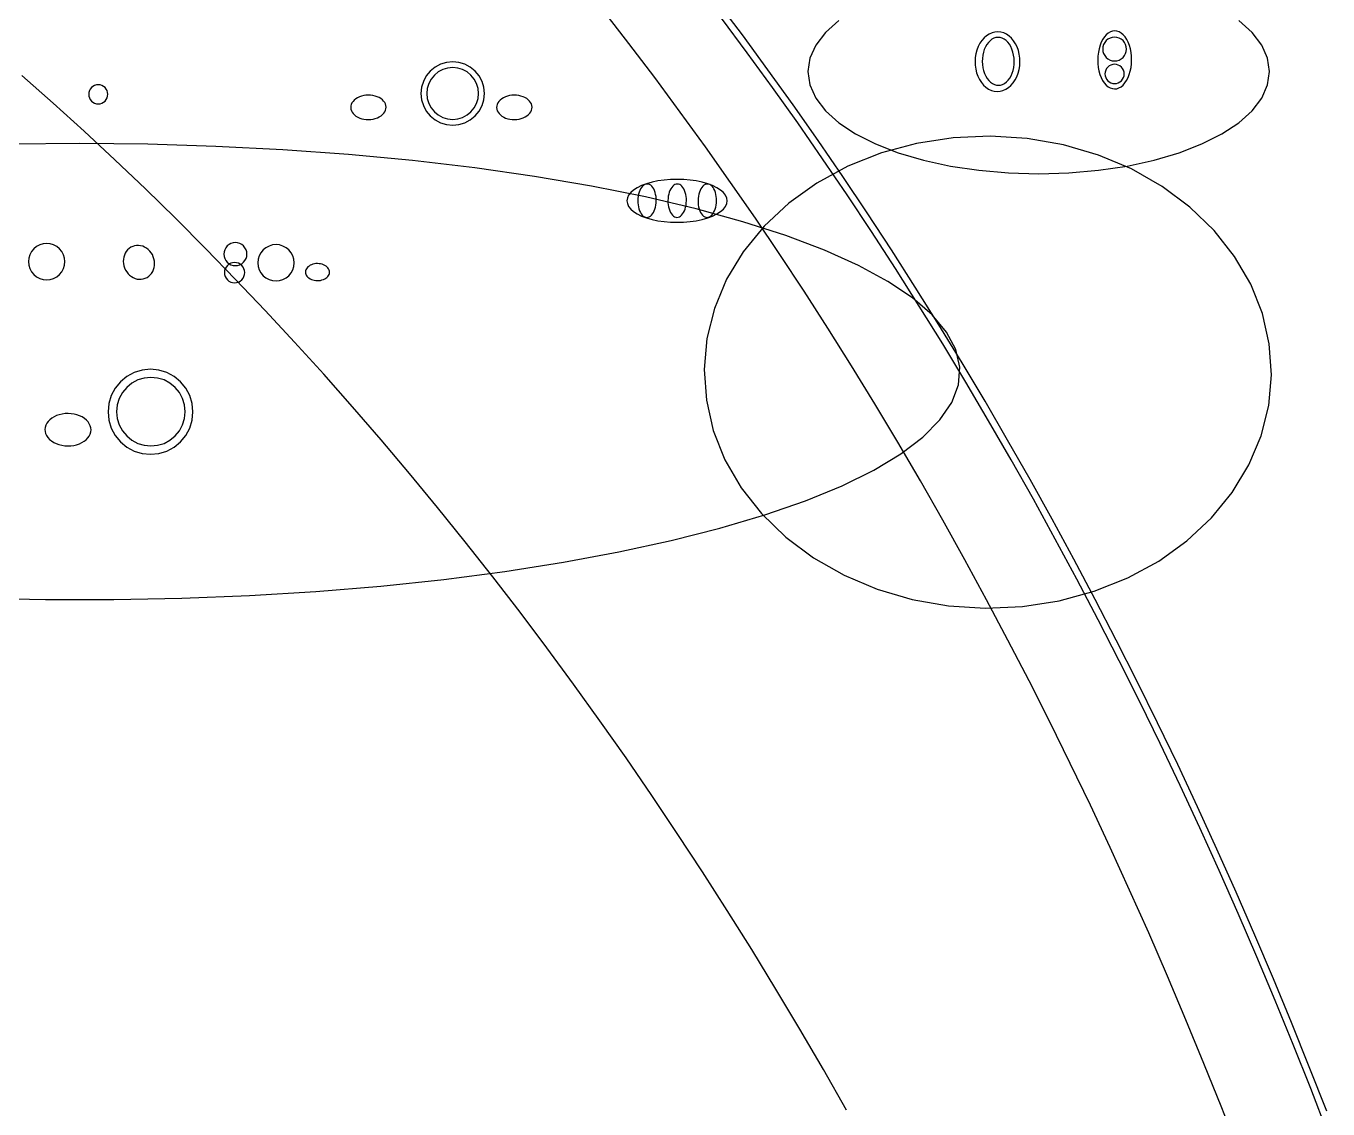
# Model space of a CAD drawing. Extents: x -1 to 217, y -22 to 302.
# Drawn here: x 155.03 to 202.62, y 220.44 to 260 of the extents above; entities that cross this region are included whole.
import ezdxf

# ---------------------------------------------------------------- set-up
doc = ezdxf.new("R2010")
doc.units = 0

msp = doc.modelspace()

# ---------------------------------------------------------------- linework, layer by layer
at = {"layer": 'CIRCLES'}
for p, q in [((194.415, 259.331), (194.391, 259.25)), ((194.456, 259.407), (194.415, 259.331)), ((194.51, 259.473), (194.456, 259.407)), ((194.576, 259.527), (194.51, 259.473)), ((194.651, 259.567), (194.576, 259.527)), ((194.733, 259.592), (194.651, 259.567)), ((194.818, 259.601), (194.733, 259.592)), ((194.903, 259.592), (194.818, 259.601)), ((194.985, 259.567), (194.903, 259.592)), ((195.06, 259.527), (194.985, 259.567)), ((195.126, 259.473), (195.06, 259.527)), ((195.18, 259.407), (195.126, 259.473)), ((195.221, 259.331), (195.18, 259.407)), ((195.245, 259.25), (195.221, 259.331)), ((194.391, 259.25), (194.382, 259.165)), ((194.382, 259.165), (194.391, 259.08)), ((194.391, 259.08), (194.415, 258.998)), ((194.415, 258.998), (194.456, 258.923)), ((194.456, 258.923), (194.51, 258.856)), ((194.51, 258.856), (194.576, 258.802)), ((195.06, 258.802), (195.126, 258.856)), ((195.126, 258.856), (195.18, 258.923)), ((195.18, 258.923), (195.221, 258.998)), ((195.221, 258.998), (195.245, 259.08)), ((195.254, 259.165), (195.245, 259.25)), ((195.245, 259.08), (195.254, 259.165)), ((169.98, 258.505), (169.804, 258.361)), ((170.181, 258.612), (169.98, 258.505)), ((170.263, 258.414), (170.099, 258.327)), ((170.399, 258.678), (170.181, 258.612)), ((170.44, 258.468), (170.263, 258.414)), ((170.625, 258.701), (170.399, 258.678)), ((170.625, 258.486), (170.44, 258.468)), ((170.852, 258.678), (170.625, 258.701)), ((170.809, 258.468), (170.625, 258.486)), ((170.986, 258.414), (170.809, 258.468)), ((171.069, 258.612), (170.852, 258.678)), ((171.15, 258.327), (170.986, 258.414)), ((171.27, 258.505), (171.069, 258.612)), ((171.446, 258.361), (171.27, 258.505)), ((194.493, 258.389), (194.472, 258.323)), ((194.525, 258.45), (194.493, 258.389)), ((194.569, 258.504), (194.525, 258.45)), ((194.622, 258.547), (194.569, 258.504)), ((194.576, 258.802), (194.651, 258.762)), ((194.683, 258.58), (194.622, 258.547)), ((194.651, 258.762), (194.733, 258.737)), ((194.749, 258.6), (194.683, 258.58)), ((194.733, 258.737), (194.818, 258.729)), ((194.818, 258.607), (194.749, 258.6)), ((194.818, 258.729), (194.903, 258.737)), ((194.887, 258.6), (194.818, 258.607)), ((194.953, 258.58), (194.887, 258.6)), ((194.903, 258.737), (194.985, 258.762)), ((195.014, 258.547), (194.953, 258.58)), ((194.985, 258.762), (195.06, 258.802)), ((195.067, 258.504), (195.014, 258.547)), ((195.111, 258.45), (195.067, 258.504)), ((195.143, 258.389), (195.111, 258.45)), ((195.164, 258.323), (195.143, 258.389)), ((169.553, 257.984), (169.487, 257.767)), ((169.66, 258.185), (169.553, 257.984)), ((169.804, 258.361), (169.66, 258.185)), ((169.839, 258.066), (169.751, 257.902)), ((169.956, 258.209), (169.839, 258.066)), ((170.099, 258.327), (169.956, 258.209)), ((171.293, 258.209), (171.15, 258.327)), ((171.41, 258.066), (171.293, 258.209)), ((171.498, 257.902), (171.41, 258.066)), ((171.59, 258.185), (171.446, 258.361)), ((171.697, 257.984), (171.59, 258.185)), ((171.763, 257.767), (171.697, 257.984)), ((194.472, 258.323), (194.466, 258.255)), ((194.466, 258.255), (194.472, 258.186)), ((194.472, 258.186), (194.493, 258.12)), ((194.493, 258.12), (194.525, 258.059)), ((194.525, 258.059), (194.569, 258.005)), ((194.569, 258.005), (194.622, 257.962)), ((194.622, 257.962), (194.683, 257.929)), ((194.683, 257.929), (194.749, 257.909)), ((194.749, 257.909), (194.818, 257.902)), ((194.818, 257.902), (194.887, 257.909)), ((194.887, 257.909), (194.953, 257.929)), ((194.953, 257.929), (195.014, 257.962)), ((195.014, 257.962), (195.067, 258.005)), ((195.067, 258.005), (195.111, 258.059)), ((195.111, 258.059), (195.143, 258.12)), ((195.143, 258.12), (195.164, 258.186)), ((195.17, 258.255), (195.164, 258.323)), ((195.164, 258.186), (195.17, 258.255)), ((157.328, 257.578), (157.321, 257.51)), ((157.321, 257.51), (157.328, 257.442)), ((157.348, 257.644), (157.328, 257.578)), ((157.328, 257.442), (157.348, 257.376)), ((157.38, 257.704), (157.348, 257.644)), ((157.423, 257.757), (157.38, 257.704)), ((157.476, 257.801), (157.423, 257.757)), ((157.537, 257.833), (157.476, 257.801)), ((157.602, 257.853), (157.537, 257.833)), ((157.671, 257.859), (157.602, 257.853)), ((157.739, 257.853), (157.671, 257.859)), ((157.804, 257.833), (157.739, 257.853)), ((157.865, 257.801), (157.804, 257.833)), ((157.918, 257.757), (157.865, 257.801)), ((157.961, 257.704), (157.918, 257.757)), ((157.993, 257.644), (157.961, 257.704)), ((158.013, 257.578), (157.993, 257.644)), ((157.993, 257.376), (158.013, 257.442)), ((158.02, 257.51), (158.013, 257.578)), ((158.013, 257.442), (158.02, 257.51)), ((169.487, 257.767), (169.465, 257.54)), ((169.465, 257.54), (169.487, 257.314)), ((169.697, 257.725), (169.679, 257.541)), ((169.679, 257.541), (169.697, 257.356)), ((169.751, 257.902), (169.697, 257.725)), ((171.552, 257.725), (171.498, 257.902)), ((171.57, 257.541), (171.552, 257.725)), ((171.552, 257.356), (171.57, 257.541)), ((171.786, 257.54), (171.763, 257.767)), ((171.763, 257.314), (171.786, 257.54)), ((157.348, 257.376), (157.38, 257.316)), ((157.38, 257.316), (157.423, 257.263)), ((157.423, 257.263), (157.476, 257.22)), ((157.476, 257.22), (157.537, 257.187)), ((157.537, 257.187), (157.602, 257.168)), ((157.602, 257.168), (157.671, 257.161)), ((157.671, 257.161), (157.739, 257.168)), ((157.739, 257.168), (157.804, 257.187)), ((157.804, 257.187), (157.865, 257.22)), ((157.865, 257.22), (157.918, 257.263)), ((157.918, 257.263), (157.961, 257.316)), ((157.961, 257.316), (157.993, 257.376)), ((169.487, 257.314), (169.553, 257.096)), ((169.553, 257.096), (169.66, 256.896)), ((169.697, 257.356), (169.751, 257.179)), ((169.751, 257.179), (169.839, 257.016)), ((169.839, 257.016), (169.956, 256.872)), ((171.293, 256.872), (171.41, 257.016)), ((171.41, 257.016), (171.498, 257.179)), ((171.498, 257.179), (171.552, 257.356)), ((171.59, 256.896), (171.697, 257.096)), ((171.697, 257.096), (171.763, 257.314)), ((169.66, 256.896), (169.804, 256.72)), ((169.804, 256.72), (169.98, 256.575)), ((169.956, 256.872), (170.099, 256.755)), ((169.98, 256.575), (170.181, 256.468)), ((170.099, 256.755), (170.263, 256.667)), ((170.263, 256.667), (170.44, 256.614)), ((170.44, 256.614), (170.625, 256.596)), ((170.625, 256.596), (170.809, 256.614)), ((170.809, 256.614), (170.986, 256.667)), ((170.986, 256.667), (171.15, 256.755)), ((171.069, 256.468), (171.27, 256.575)), ((171.15, 256.755), (171.293, 256.872)), ((171.27, 256.575), (171.446, 256.72)), ((171.446, 256.72), (171.59, 256.896)), ((170.181, 256.468), (170.399, 256.402)), ((170.399, 256.402), (170.625, 256.38)), ((170.625, 256.38), (170.852, 256.402)), ((170.852, 256.402), (171.069, 256.468)), ((155.234, 251.766), (155.173, 251.651)), ((155.317, 251.866), (155.234, 251.766)), ((155.418, 251.949), (155.317, 251.866)), ((155.532, 252.01), (155.418, 251.949)), ((155.657, 252.048), (155.532, 252.01)), ((155.787, 252.061), (155.657, 252.048)), ((155.916, 252.048), (155.787, 252.061)), ((156.041, 252.01), (155.916, 252.048)), ((156.156, 251.949), (156.041, 252.01)), ((156.256, 251.866), (156.156, 251.949)), ((156.339, 251.766), (156.256, 251.866)), ((156.4, 251.651), (156.339, 251.766)), ((162.271, 251.754), (162.263, 251.672)), ((162.295, 251.833), (162.271, 251.754)), ((162.334, 251.905), (162.295, 251.833)), ((162.386, 251.969), (162.334, 251.905)), ((162.45, 252.021), (162.386, 251.969)), ((162.522, 252.06), (162.45, 252.021)), ((162.601, 252.084), (162.522, 252.06)), ((162.683, 252.092), (162.601, 252.084)), ((162.765, 252.084), (162.683, 252.092)), ((162.844, 252.06), (162.765, 252.084)), ((162.917, 252.021), (162.844, 252.06)), ((162.981, 251.969), (162.917, 252.021)), ((163.033, 251.905), (162.981, 251.969)), ((163.072, 251.833), (163.033, 251.905)), ((163.096, 251.754), (163.072, 251.833)), ((163.104, 251.672), (163.096, 251.754)), ((163.616, 251.723), (163.555, 251.608)), ((163.699, 251.824), (163.616, 251.723)), ((163.8, 251.907), (163.699, 251.824)), ((163.914, 251.968), (163.8, 251.907)), ((164.039, 252.006), (163.914, 251.968)), ((164.169, 252.018), (164.039, 252.006)), ((164.298, 252.006), (164.169, 252.018)), ((164.423, 251.968), (164.298, 252.006)), ((164.538, 251.907), (164.423, 251.968)), ((164.638, 251.824), (164.538, 251.907)), ((164.721, 251.723), (164.638, 251.824)), ((164.782, 251.608), (164.721, 251.723)), ((155.135, 251.526), (155.122, 251.397)), ((155.122, 251.397), (155.135, 251.267)), ((155.173, 251.651), (155.135, 251.526)), ((155.135, 251.267), (155.173, 251.142)), ((156.438, 251.526), (156.4, 251.651)), ((156.4, 251.142), (156.438, 251.267)), ((156.451, 251.397), (156.438, 251.526)), ((156.438, 251.267), (156.451, 251.397)), ((162.263, 251.672), (162.271, 251.59)), ((162.271, 251.59), (162.295, 251.511)), ((162.295, 251.511), (162.334, 251.438)), ((162.334, 251.438), (162.386, 251.374)), ((162.391, 251.257), (162.345, 251.2)), ((162.386, 251.374), (162.45, 251.322)), ((162.447, 251.303), (162.391, 251.257)), ((162.511, 251.337), (162.447, 251.303)), ((162.45, 251.322), (162.522, 251.283)), ((162.581, 251.358), (162.511, 251.337)), ((162.522, 251.283), (162.601, 251.259)), ((162.653, 251.365), (162.581, 251.358)), ((162.601, 251.259), (162.683, 251.251)), ((162.726, 251.358), (162.653, 251.365)), ((162.683, 251.251), (162.765, 251.259)), ((162.795, 251.337), (162.726, 251.358)), ((162.765, 251.259), (162.844, 251.283)), ((162.859, 251.303), (162.795, 251.337)), ((162.844, 251.283), (162.917, 251.322)), ((162.916, 251.257), (162.859, 251.303)), ((162.962, 251.2), (162.916, 251.257)), ((162.917, 251.322), (162.981, 251.374)), ((162.981, 251.374), (163.033, 251.438)), ((163.033, 251.438), (163.072, 251.511)), ((163.072, 251.511), (163.096, 251.59)), ((163.096, 251.59), (163.104, 251.672)), ((163.517, 251.484), (163.504, 251.354)), ((163.504, 251.354), (163.517, 251.225)), ((163.555, 251.608), (163.517, 251.484)), ((164.82, 251.484), (164.782, 251.608)), ((164.833, 251.354), (164.82, 251.484)), ((164.82, 251.225), (164.833, 251.354)), ((155.173, 251.142), (155.234, 251.027)), ((155.234, 251.027), (155.317, 250.927)), ((155.317, 250.927), (155.418, 250.844)), ((155.418, 250.844), (155.532, 250.783)), ((155.532, 250.783), (155.657, 250.745)), ((155.916, 250.745), (156.041, 250.783)), ((156.041, 250.783), (156.156, 250.844)), ((156.156, 250.844), (156.256, 250.927)), ((156.256, 250.927), (156.339, 251.027)), ((156.339, 251.027), (156.4, 251.142)), ((162.289, 251.067), (162.282, 250.994)), ((162.282, 250.994), (162.289, 250.922)), ((162.31, 251.136), (162.289, 251.067)), ((162.289, 250.922), (162.31, 250.852)), ((162.345, 251.2), (162.31, 251.136)), ((162.31, 250.852), (162.345, 250.788)), ((162.345, 250.788), (162.391, 250.732)), ((162.916, 250.732), (162.962, 250.788)), ((162.996, 251.136), (162.962, 251.2)), ((162.962, 250.788), (162.996, 250.852)), ((163.017, 251.067), (162.996, 251.136)), ((162.996, 250.852), (163.017, 250.922)), ((163.024, 250.994), (163.017, 251.067)), ((163.017, 250.922), (163.024, 250.994)), ((163.517, 251.225), (163.555, 251.1)), ((163.555, 251.1), (163.616, 250.985)), ((163.616, 250.985), (163.699, 250.884)), ((163.699, 250.884), (163.8, 250.802)), ((163.8, 250.802), (163.914, 250.74)), ((164.423, 250.74), (164.538, 250.802)), ((164.538, 250.802), (164.638, 250.884)), ((164.638, 250.884), (164.721, 250.985)), ((164.721, 250.985), (164.782, 251.1)), ((164.782, 251.1), (164.82, 251.225)), ((155.657, 250.745), (155.787, 250.732)), ((155.787, 250.732), (155.916, 250.745)), ((162.391, 250.732), (162.447, 250.686)), ((162.447, 250.686), (162.511, 250.651)), ((162.511, 250.651), (162.581, 250.63)), ((162.581, 250.63), (162.653, 250.623)), ((162.653, 250.623), (162.726, 250.63)), ((162.726, 250.63), (162.795, 250.651)), ((162.795, 250.651), (162.859, 250.686)), ((162.859, 250.686), (162.916, 250.732)), ((163.914, 250.74), (164.039, 250.703)), ((164.039, 250.703), (164.169, 250.69)), ((164.169, 250.69), (164.298, 250.703)), ((164.298, 250.703), (164.423, 250.74)), ((159.579, 247.462), (159.277, 247.432)), ((159.882, 247.432), (159.579, 247.462)), ((158.482, 247.008), (158.289, 246.773)), ((158.717, 247.201), (158.482, 247.008)), ((158.986, 247.344), (158.717, 247.201)), ((159.117, 247.073), (158.9, 246.957)), ((159.277, 247.432), (158.986, 247.344)), ((159.352, 247.144), (159.117, 247.073)), ((159.597, 247.168), (159.352, 247.144)), ((159.841, 247.144), (159.597, 247.168)), ((160.076, 247.073), (159.841, 247.144)), ((160.173, 247.344), (159.882, 247.432)), ((160.293, 246.957), (160.076, 247.073)), ((160.442, 247.201), (160.173, 247.344)), ((160.677, 247.008), (160.442, 247.201)), ((160.87, 246.773), (160.677, 247.008)), ((158.146, 246.504), (158.057, 246.213)), ((158.289, 246.773), (158.146, 246.504)), ((158.554, 246.611), (158.438, 246.394)), ((158.71, 246.801), (158.554, 246.611)), ((158.9, 246.957), (158.71, 246.801)), ((160.483, 246.801), (160.293, 246.957)), ((160.639, 246.611), (160.483, 246.801)), ((160.755, 246.394), (160.639, 246.611)), ((161.013, 246.504), (160.87, 246.773)), ((161.102, 246.213), (161.013, 246.504)), ((158.057, 246.213), (158.028, 245.91)), ((158.367, 246.159), (158.343, 245.914)), ((158.438, 246.394), (158.367, 246.159)), ((160.826, 246.159), (160.755, 246.394)), ((160.85, 245.914), (160.826, 246.159)), ((161.131, 245.91), (161.102, 246.213)), ((158.028, 245.91), (158.057, 245.608)), ((158.057, 245.608), (158.146, 245.316)), ((158.343, 245.914), (158.367, 245.67)), ((158.367, 245.67), (158.438, 245.435)), ((160.755, 245.435), (160.826, 245.67)), ((160.826, 245.67), (160.85, 245.914)), ((161.013, 245.316), (161.102, 245.608)), ((161.102, 245.608), (161.131, 245.91)), ((158.146, 245.316), (158.289, 245.048)), ((158.438, 245.435), (158.554, 245.218)), ((158.554, 245.218), (158.71, 245.028)), ((160.483, 245.028), (160.639, 245.218)), ((160.639, 245.218), (160.755, 245.435)), ((160.87, 245.048), (161.013, 245.316)), ((158.289, 245.048), (158.482, 244.813)), ((158.482, 244.813), (158.717, 244.62)), ((158.71, 245.028), (158.9, 244.872)), ((158.717, 244.62), (158.986, 244.476)), ((158.9, 244.872), (159.117, 244.756)), ((159.117, 244.756), (159.352, 244.685)), ((159.352, 244.685), (159.597, 244.661)), ((159.597, 244.661), (159.841, 244.685)), ((159.841, 244.685), (160.076, 244.756)), ((160.076, 244.756), (160.293, 244.872)), ((160.173, 244.476), (160.442, 244.62)), ((160.293, 244.872), (160.483, 245.028)), ((160.442, 244.62), (160.677, 244.813)), ((160.677, 244.813), (160.87, 245.048)), ((158.986, 244.476), (159.277, 244.388)), ((159.277, 244.388), (159.579, 244.358)), ((159.579, 244.358), (159.882, 244.388)), ((159.882, 244.388), (160.173, 244.476))]:
    msp.add_line(p, q, dxfattribs=at)
at = {"layer": 'ELLIPSES'}
for p, q in [((181.212, 259.679), (180.269, 260.932)), ((177.065, 259.366), (176.111, 260.592)), ((181.388, 259.029), (180.449, 260.288)), ((184.738, 260.206), (184.25, 259.768)), ((194.743, 259.821), (194.663, 259.794)), ((194.824, 259.83), (194.743, 259.821)), ((194.904, 259.821), (194.824, 259.83)), ((194.984, 259.793), (194.904, 259.821)), ((199.84, 259.768), (199.352, 260.206)), ((178.01, 258.123), (177.065, 259.366)), ((182.146, 258.411), (181.212, 259.679)), ((184.25, 259.768), (183.896, 259.305)), ((189.895, 259.374), (189.834, 259.256)), ((189.967, 259.48), (189.895, 259.374)), ((190.049, 259.573), (189.967, 259.48)), ((190.139, 259.651), (190.049, 259.573)), ((190.236, 259.713), (190.139, 259.651)), ((190.203, 259.406), (190.147, 259.33)), ((190.266, 259.47), (190.203, 259.406)), ((190.338, 259.757), (190.236, 259.713)), ((190.334, 259.521), (190.266, 259.47)), ((190.406, 259.559), (190.334, 259.521)), ((190.444, 259.784), (190.338, 259.757)), ((190.48, 259.582), (190.406, 259.559)), ((190.551, 259.792), (190.444, 259.784)), ((190.556, 259.59), (190.48, 259.582)), ((190.658, 259.781), (190.551, 259.792)), ((190.633, 259.583), (190.556, 259.59)), ((190.708, 259.562), (190.633, 259.583)), ((190.763, 259.752), (190.658, 259.781)), ((190.78, 259.526), (190.708, 259.562)), ((190.864, 259.705), (190.763, 259.752)), ((190.849, 259.476), (190.78, 259.526)), ((190.913, 259.413), (190.849, 259.476)), ((190.959, 259.641), (190.864, 259.705)), ((190.971, 259.338), (190.913, 259.413)), ((191.048, 259.561), (190.959, 259.641)), ((191.022, 259.252), (190.971, 259.338)), ((191.127, 259.467), (191.048, 259.561)), ((191.197, 259.359), (191.127, 259.467)), ((191.255, 259.24), (191.197, 259.359)), ((194.331, 259.416), (194.286, 259.301)), ((194.385, 259.52), (194.331, 259.416)), ((194.446, 259.612), (194.385, 259.52)), ((194.514, 259.689), (194.446, 259.612)), ((194.586, 259.75), (194.514, 259.689)), ((194.663, 259.794), (194.586, 259.75)), ((195.06, 259.748), (194.984, 259.793)), ((195.133, 259.687), (195.06, 259.748)), ((195.2, 259.61), (195.133, 259.687)), ((195.261, 259.518), (195.2, 259.61)), ((195.314, 259.413), (195.261, 259.518)), ((195.358, 259.298), (195.314, 259.413)), ((200.195, 259.305), (199.84, 259.768)), ((182.318, 257.754), (181.388, 259.029)), ((183.896, 259.305), (183.68, 258.826)), ((189.749, 258.995), (189.726, 258.855)), ((189.785, 259.129), (189.749, 258.995)), ((189.834, 259.256), (189.785, 259.129)), ((190, 258.936), (189.986, 258.824)), ((190.023, 259.045), (190, 258.936)), ((190.056, 259.147), (190.023, 259.045)), ((190.097, 259.243), (190.056, 259.147)), ((190.147, 259.33), (190.097, 259.243)), ((191.066, 259.158), (191.022, 259.252)), ((191.101, 259.056), (191.066, 259.158)), ((191.126, 258.947), (191.101, 259.056)), ((191.142, 258.835), (191.126, 258.947)), ((191.301, 259.111), (191.255, 259.24)), ((191.334, 258.976), (191.301, 259.111)), ((191.353, 258.836), (191.334, 258.976)), ((194.207, 258.909), (194.201, 258.77)), ((194.223, 259.045), (194.207, 258.909)), ((194.25, 259.176), (194.223, 259.045)), ((194.286, 259.301), (194.25, 259.176)), ((195.394, 259.173), (195.358, 259.298)), ((195.419, 259.042), (195.394, 259.173)), ((195.435, 258.905), (195.419, 259.042)), ((195.44, 258.767), (195.435, 258.905)), ((200.41, 258.826), (200.195, 259.305)), ((183.069, 257.126), (182.146, 258.411)), ((183.68, 258.826), (183.608, 258.339)), ((189.726, 258.855), (189.718, 258.713)), ((189.718, 258.713), (189.723, 258.571)), ((189.723, 258.571), (189.742, 258.431)), ((189.742, 258.431), (189.775, 258.296)), ((189.986, 258.824), (189.982, 258.709)), ((189.982, 258.709), (189.988, 258.595)), ((189.988, 258.595), (190.004, 258.483)), ((190.004, 258.483), (190.03, 258.375)), ((191.075, 258.283), (191.107, 258.386)), ((191.107, 258.386), (191.131, 258.495)), ((191.131, 258.495), (191.145, 258.607)), ((191.148, 258.721), (191.142, 258.835)), ((191.145, 258.607), (191.148, 258.721)), ((191.291, 258.279), (191.327, 258.413)), ((191.327, 258.413), (191.35, 258.552)), ((191.35, 258.552), (191.359, 258.694)), ((191.359, 258.694), (191.353, 258.836)), ((194.201, 258.77), (194.206, 258.632)), ((194.206, 258.632), (194.222, 258.496)), ((194.222, 258.496), (194.247, 258.364)), ((195.392, 258.361), (195.418, 258.492)), ((195.418, 258.492), (195.434, 258.628)), ((195.434, 258.628), (195.44, 258.767)), ((200.482, 258.339), (200.41, 258.826)), ((156.022, 257.193), (154.882, 258.202)), ((178.945, 256.863), (178.01, 258.123)), ((183.608, 258.339), (183.68, 257.852)), ((189.775, 258.296), (189.821, 258.168)), ((189.821, 258.168), (189.88, 258.049)), ((189.88, 258.049), (189.949, 257.941)), ((189.949, 257.941), (190.029, 257.846)), ((190.03, 258.375), (190.065, 258.273)), ((190.065, 258.273), (190.108, 258.178)), ((190.108, 258.178), (190.159, 258.093)), ((190.159, 258.093), (190.217, 258.018)), ((190.217, 258.018), (190.281, 257.955)), ((190.281, 257.955), (190.35, 257.905)), ((190.35, 257.905), (190.423, 257.869)), ((190.725, 257.872), (190.797, 257.91)), ((190.797, 257.91), (190.865, 257.961)), ((190.865, 257.961), (190.927, 258.025)), ((190.927, 258.025), (190.984, 258.101)), ((190.984, 258.101), (191.033, 258.188)), ((191.028, 257.835), (191.109, 257.928)), ((191.033, 258.188), (191.075, 258.283)), ((191.109, 257.928), (191.181, 258.034)), ((191.181, 258.034), (191.242, 258.152)), ((191.242, 258.152), (191.291, 258.279)), ((194.247, 258.364), (194.283, 258.239)), ((194.283, 258.239), (194.328, 258.124)), ((194.328, 258.124), (194.381, 258.019)), ((194.381, 258.019), (194.441, 257.928)), ((194.441, 257.928), (194.508, 257.85)), ((195.128, 257.849), (195.195, 257.925)), ((195.195, 257.925), (195.256, 258.017)), ((195.256, 258.017), (195.31, 258.121)), ((195.31, 258.121), (195.355, 258.236)), ((195.355, 258.236), (195.392, 258.361)), ((200.41, 257.852), (200.482, 258.339)), ((167.292, 257.442), (167.216, 257.415)), ((167.372, 257.462), (167.292, 257.442)), ((167.455, 257.474), (167.372, 257.462)), ((167.539, 257.479), (167.455, 257.474)), ((167.624, 257.476), (167.539, 257.479)), ((167.707, 257.466), (167.624, 257.476)), ((167.787, 257.448), (167.707, 257.466)), ((167.863, 257.423), (167.787, 257.448)), ((172.626, 257.442), (172.55, 257.415)), ((172.706, 257.462), (172.626, 257.442)), ((172.789, 257.474), (172.706, 257.462)), ((172.873, 257.479), (172.789, 257.474)), ((172.958, 257.476), (172.873, 257.479)), ((173.041, 257.466), (172.958, 257.476)), ((173.121, 257.448), (173.041, 257.466)), ((173.197, 257.423), (173.121, 257.448)), ((183.237, 256.463), (182.318, 257.754)), ((183.68, 257.852), (183.896, 257.373)), ((190.029, 257.846), (190.117, 257.766)), ((190.117, 257.766), (190.212, 257.702)), ((190.212, 257.702), (190.314, 257.655)), ((190.314, 257.655), (190.419, 257.626)), ((190.419, 257.626), (190.525, 257.616)), ((190.423, 257.869), (190.498, 257.848)), ((190.498, 257.848), (190.574, 257.841)), ((190.525, 257.616), (190.633, 257.624)), ((190.574, 257.841), (190.65, 257.849)), ((190.633, 257.624), (190.738, 257.65)), ((190.65, 257.849), (190.725, 257.872)), ((190.738, 257.65), (190.84, 257.695)), ((190.84, 257.695), (190.937, 257.757)), ((190.937, 257.757), (191.028, 257.835)), ((194.508, 257.85), (194.581, 257.789)), ((194.581, 257.789), (194.657, 257.744)), ((194.657, 257.744), (194.737, 257.717)), ((194.737, 257.717), (194.818, 257.707)), ((194.818, 257.707), (194.898, 257.716)), ((194.898, 257.716), (194.978, 257.743)), ((194.978, 257.743), (195.055, 257.787)), ((195.055, 257.787), (195.128, 257.849)), ((200.195, 257.373), (200.41, 257.852)), ((157.154, 256.166), (156.022, 257.193)), ((166.903, 257.084), (166.898, 257.026)), ((166.898, 257.026), (166.904, 256.967)), ((166.918, 257.141), (166.903, 257.084)), ((166.904, 256.967), (166.921, 256.911)), ((166.945, 257.197), (166.918, 257.141)), ((166.982, 257.249), (166.945, 257.197)), ((167.028, 257.298), (166.982, 257.249)), ((167.083, 257.343), (167.028, 257.298)), ((167.146, 257.382), (167.083, 257.343)), ((167.216, 257.415), (167.146, 257.382)), ((167.934, 257.392), (167.863, 257.423)), ((167.998, 257.354), (167.934, 257.392)), ((168.055, 257.311), (167.998, 257.354)), ((168.102, 257.263), (168.055, 257.311)), ((168.14, 257.211), (168.102, 257.263)), ((168.168, 257.157), (168.14, 257.211)), ((168.186, 257.1), (168.168, 257.157)), ((168.171, 256.926), (168.187, 256.983)), ((168.192, 257.042), (168.186, 257.1)), ((168.187, 256.983), (168.192, 257.042)), ((172.237, 257.084), (172.232, 257.026)), ((172.232, 257.026), (172.238, 256.967)), ((172.252, 257.141), (172.237, 257.084)), ((172.238, 256.967), (172.255, 256.911)), ((172.279, 257.197), (172.252, 257.141)), ((172.316, 257.249), (172.279, 257.197)), ((172.362, 257.298), (172.316, 257.249)), ((172.417, 257.343), (172.362, 257.298)), ((172.48, 257.382), (172.417, 257.343)), ((172.55, 257.415), (172.48, 257.382)), ((173.268, 257.392), (173.197, 257.423)), ((173.332, 257.354), (173.268, 257.392)), ((173.389, 257.311), (173.332, 257.354)), ((173.436, 257.263), (173.389, 257.311)), ((173.474, 257.211), (173.436, 257.263)), ((173.502, 257.157), (173.474, 257.211)), ((173.52, 257.1), (173.502, 257.157)), ((173.505, 256.926), (173.521, 256.983)), ((173.526, 257.042), (173.52, 257.1)), ((173.521, 256.983), (173.526, 257.042)), ((183.982, 255.825), (183.069, 257.126)), ((183.896, 257.373), (184.25, 256.91)), ((199.84, 256.91), (200.195, 257.373)), ((166.921, 256.911), (166.949, 256.856)), ((166.949, 256.856), (166.987, 256.804)), ((166.987, 256.804), (167.035, 256.756)), ((167.035, 256.756), (167.091, 256.713)), ((167.091, 256.713), (167.155, 256.675)), ((167.155, 256.675), (167.226, 256.644)), ((167.226, 256.644), (167.302, 256.619)), ((167.302, 256.619), (167.383, 256.601)), ((167.383, 256.601), (167.466, 256.591)), ((167.466, 256.591), (167.55, 256.588)), ((167.55, 256.588), (167.635, 256.593)), ((167.635, 256.593), (167.717, 256.605)), ((167.717, 256.605), (167.797, 256.625)), ((167.797, 256.625), (167.873, 256.652)), ((167.873, 256.652), (167.943, 256.685)), ((167.943, 256.685), (168.006, 256.724)), ((168.006, 256.724), (168.061, 256.769)), ((168.061, 256.769), (168.108, 256.818)), ((168.108, 256.818), (168.145, 256.87)), ((168.145, 256.87), (168.171, 256.926)), ((172.255, 256.911), (172.283, 256.856)), ((172.283, 256.856), (172.321, 256.804)), ((172.321, 256.804), (172.369, 256.756)), ((172.369, 256.756), (172.425, 256.713)), ((172.425, 256.713), (172.489, 256.675)), ((172.489, 256.675), (172.56, 256.644)), ((172.56, 256.644), (172.636, 256.619)), ((172.636, 256.619), (172.717, 256.601)), ((172.717, 256.601), (172.8, 256.591)), ((172.8, 256.591), (172.884, 256.588)), ((172.884, 256.588), (172.969, 256.593)), ((172.969, 256.593), (173.051, 256.605)), ((173.051, 256.605), (173.131, 256.625)), ((173.131, 256.625), (173.207, 256.652)), ((173.207, 256.652), (173.277, 256.685)), ((173.277, 256.685), (173.34, 256.724)), ((173.34, 256.724), (173.395, 256.769)), ((173.395, 256.769), (173.442, 256.818)), ((173.442, 256.818), (173.479, 256.87)), ((173.479, 256.87), (173.505, 256.926)), ((179.87, 255.587), (178.945, 256.863)), ((184.25, 256.91), (184.738, 256.472)), ((199.352, 256.472), (199.84, 256.91)), ((158.279, 255.12), (157.154, 256.166)), ((184.146, 255.156), (183.237, 256.463)), ((184.738, 256.472), (185.352, 256.066)), ((185.352, 256.066), (186.079, 255.699)), ((198.011, 255.699), (198.739, 256.066)), ((198.739, 256.066), (199.352, 256.472)), ((156.993, 255.709), (154.5, 255.684)), ((159.486, 255.684), (156.993, 255.709)), ((161.964, 255.609), (159.486, 255.684)), ((164.412, 255.484), (161.964, 255.609)), ((180.785, 254.294), (179.87, 255.587)), ((184.885, 254.509), (183.982, 255.825)), ((186.079, 255.699), (186.909, 255.377)), ((187.58, 255.719), (186.293, 255.369)), ((188.912, 255.926), (187.58, 255.719)), ((190.266, 255.987), (188.912, 255.926)), ((191.618, 255.901), (190.266, 255.987)), ((192.946, 255.668), (191.618, 255.901)), ((194.227, 255.293), (192.946, 255.668)), ((197.181, 255.377), (198.011, 255.699)), ((159.395, 254.055), (158.279, 255.12)), ((166.816, 255.311), (164.412, 255.484)), ((169.16, 255.09), (166.816, 255.311)), ((171.432, 254.822), (169.16, 255.09)), ((185.045, 253.834), (184.146, 255.156)), ((186.293, 255.369), (185.072, 254.881)), ((186.909, 255.377), (187.827, 255.106)), ((187.827, 255.106), (188.816, 254.89)), ((195.438, 254.782), (194.227, 255.293)), ((195.274, 254.89), (196.264, 255.106)), ((196.264, 255.106), (197.181, 255.377)), ((173.616, 254.51), (171.432, 254.822)), ((185.072, 254.881), (183.938, 254.265)), ((188.816, 254.89), (189.861, 254.733)), ((189.861, 254.733), (190.944, 254.638)), ((190.944, 254.638), (192.045, 254.606)), ((192.045, 254.606), (193.146, 254.638)), ((193.146, 254.638), (194.229, 254.733)), ((194.229, 254.733), (195.274, 254.89)), ((196.559, 254.145), (195.438, 254.782)), ((175.701, 254.155), (173.616, 254.51)), ((177.673, 253.759), (175.701, 254.155)), ((177.372, 254.097), (177.239, 254.012)), ((177.531, 254.175), (177.372, 254.097)), ((177.529, 254.11), (177.495, 254.058)), ((177.566, 254.154), (177.529, 254.11)), ((177.711, 254.242), (177.531, 254.175)), ((177.607, 254.188), (177.566, 254.154)), ((177.649, 254.214), (177.607, 254.188)), ((177.692, 254.229), (177.649, 254.214)), ((177.736, 254.233), (177.692, 254.229)), ((177.911, 254.299), (177.711, 254.242)), ((177.78, 254.227), (177.736, 254.233)), ((177.823, 254.211), (177.78, 254.227)), ((177.865, 254.185), (177.823, 254.211)), ((177.904, 254.149), (177.865, 254.185)), ((177.94, 254.105), (177.904, 254.149)), ((178.126, 254.345), (177.911, 254.299)), ((177.973, 254.052), (177.94, 254.105)), ((178.353, 254.378), (178.126, 254.345)), ((178.589, 254.398), (178.353, 254.378)), ((178.828, 254.404), (178.589, 254.398)), ((178.63, 254.11), (178.596, 254.058)), ((178.667, 254.154), (178.63, 254.11)), ((178.707, 254.188), (178.667, 254.154)), ((178.749, 254.214), (178.707, 254.188)), ((178.793, 254.229), (178.749, 254.214)), ((178.837, 254.233), (178.793, 254.229)), ((179.068, 254.398), (178.828, 254.404)), ((178.881, 254.227), (178.837, 254.233)), ((178.924, 254.211), (178.881, 254.227)), ((178.965, 254.185), (178.924, 254.211)), ((179.005, 254.149), (178.965, 254.185)), ((179.041, 254.105), (179.005, 254.149)), ((179.073, 254.052), (179.041, 254.105)), ((179.303, 254.378), (179.068, 254.398)), ((179.53, 254.344), (179.303, 254.378)), ((179.746, 254.299), (179.53, 254.344)), ((179.731, 254.11), (179.697, 254.058)), ((179.768, 254.154), (179.731, 254.11)), ((179.945, 254.242), (179.746, 254.299)), ((179.808, 254.188), (179.768, 254.154)), ((179.85, 254.214), (179.808, 254.188)), ((179.893, 254.229), (179.85, 254.214)), ((179.938, 254.233), (179.893, 254.229)), ((179.982, 254.227), (179.938, 254.233)), ((180.126, 254.174), (179.945, 254.242)), ((180.025, 254.211), (179.982, 254.227)), ((180.066, 254.185), (180.025, 254.211)), ((180.105, 254.149), (180.066, 254.185)), ((180.141, 254.105), (180.105, 254.149)), ((180.284, 254.097), (180.126, 254.174)), ((180.174, 254.052), (180.141, 254.105)), ((181.689, 252.985), (180.785, 254.294)), ((183.938, 254.265), (182.912, 253.531)), ((185.778, 253.177), (184.885, 254.509)), ((197.572, 253.391), (196.559, 254.145)), ((160.502, 252.972), (159.395, 254.055)), ((177.009, 253.722), (176.993, 253.619)), ((177.056, 253.823), (177.009, 253.722)), ((177.133, 253.92), (177.056, 253.823)), ((177.239, 254.012), (177.133, 253.92)), ((177.395, 253.707), (177.391, 253.628)), ((177.391, 253.628), (177.393, 253.548)), ((177.405, 253.786), (177.395, 253.707)), ((177.42, 253.861), (177.405, 253.786)), ((177.44, 253.932), (177.42, 253.861)), ((177.466, 253.998), (177.44, 253.932)), ((177.495, 254.058), (177.466, 253.998)), ((179.52, 253.325), (177.673, 253.759)), ((178.001, 253.991), (177.973, 254.052)), ((178.025, 253.925), (178.001, 253.991)), ((178.043, 253.853), (178.025, 253.925)), ((178.057, 253.777), (178.043, 253.853)), ((178.064, 253.699), (178.057, 253.777)), ((178.066, 253.62), (178.064, 253.699)), ((178.496, 253.707), (178.492, 253.628)), ((178.492, 253.628), (178.494, 253.548)), ((178.505, 253.786), (178.496, 253.707)), ((178.52, 253.861), (178.505, 253.786)), ((178.541, 253.932), (178.52, 253.861)), ((178.566, 253.998), (178.541, 253.932)), ((178.596, 254.058), (178.566, 253.998)), ((179.102, 253.991), (179.073, 254.052)), ((179.125, 253.925), (179.102, 253.991)), ((179.144, 253.853), (179.125, 253.925)), ((179.157, 253.777), (179.144, 253.853)), ((179.165, 253.699), (179.157, 253.777)), ((179.167, 253.62), (179.165, 253.699)), ((179.596, 253.707), (179.593, 253.628)), ((179.593, 253.628), (179.594, 253.548)), ((179.606, 253.786), (179.596, 253.707)), ((179.621, 253.861), (179.606, 253.786)), ((179.642, 253.932), (179.621, 253.861)), ((179.667, 253.998), (179.642, 253.932)), ((179.697, 254.058), (179.667, 253.998)), ((180.202, 253.991), (180.174, 254.052)), ((180.226, 253.925), (180.202, 253.991)), ((180.245, 253.853), (180.226, 253.925)), ((180.258, 253.777), (180.245, 253.853)), ((180.265, 253.699), (180.258, 253.777)), ((180.267, 253.62), (180.265, 253.699)), ((180.417, 254.011), (180.284, 254.097)), ((180.523, 253.919), (180.417, 254.011)), ((180.6, 253.822), (180.523, 253.919)), ((180.647, 253.721), (180.6, 253.822)), ((180.663, 253.619), (180.647, 253.721)), ((185.933, 252.496), (185.045, 253.834)), ((176.993, 253.619), (177.009, 253.517)), ((177.009, 253.517), (177.056, 253.416)), ((177.056, 253.416), (177.133, 253.319)), ((177.133, 253.319), (177.239, 253.227)), ((177.239, 253.227), (177.372, 253.141)), ((177.393, 253.548), (177.401, 253.47)), ((177.401, 253.47), (177.414, 253.394)), ((177.414, 253.394), (177.433, 253.323)), ((177.433, 253.323), (177.456, 253.256)), ((177.456, 253.256), (177.485, 253.196)), ((177.485, 253.196), (177.517, 253.143)), ((177.928, 253.138), (177.962, 253.19)), ((177.962, 253.19), (177.992, 253.249)), ((177.992, 253.249), (178.017, 253.315)), ((178.017, 253.315), (178.037, 253.387)), ((178.037, 253.387), (178.053, 253.462)), ((178.053, 253.462), (178.062, 253.54)), ((178.062, 253.54), (178.066, 253.62)), ((178.494, 253.548), (178.501, 253.47)), ((178.501, 253.47), (178.515, 253.394)), ((178.515, 253.394), (178.533, 253.323)), ((178.533, 253.323), (178.557, 253.256)), ((178.557, 253.256), (178.585, 253.196)), ((178.585, 253.196), (178.618, 253.143)), ((179.029, 253.138), (179.063, 253.19)), ((179.063, 253.19), (179.092, 253.249)), ((179.092, 253.249), (179.118, 253.315)), ((179.118, 253.315), (179.138, 253.387)), ((179.138, 253.387), (179.153, 253.462)), ((179.153, 253.462), (179.163, 253.54)), ((179.163, 253.54), (179.167, 253.62)), ((181.232, 252.855), (179.52, 253.325)), ((179.594, 253.548), (179.602, 253.47)), ((179.602, 253.47), (179.615, 253.394)), ((179.615, 253.394), (179.634, 253.323)), ((179.634, 253.323), (179.658, 253.256)), ((179.658, 253.256), (179.686, 253.196)), ((179.686, 253.196), (179.719, 253.143)), ((180.129, 253.138), (180.163, 253.19)), ((180.163, 253.19), (180.193, 253.249)), ((180.193, 253.249), (180.218, 253.315)), ((180.218, 253.315), (180.239, 253.387)), ((180.239, 253.387), (180.254, 253.462)), ((180.254, 253.462), (180.264, 253.54)), ((180.264, 253.54), (180.267, 253.62)), ((180.284, 253.14), (180.417, 253.226)), ((180.417, 253.226), (180.523, 253.318)), ((180.523, 253.318), (180.6, 253.415)), ((180.6, 253.415), (180.647, 253.516)), ((180.647, 253.516), (180.663, 253.619)), ((182.912, 253.531), (182.01, 252.691)), ((186.66, 251.83), (185.778, 253.177)), ((198.458, 252.534), (197.572, 253.391)), ((161.602, 251.87), (160.502, 252.972)), ((177.372, 253.141), (177.53, 253.064)), ((177.517, 253.143), (177.553, 253.098)), ((177.53, 253.064), (177.711, 252.996)), ((177.553, 253.098), (177.593, 253.062)), ((177.593, 253.062), (177.634, 253.036)), ((177.634, 253.036), (177.677, 253.02)), ((177.677, 253.02), (177.721, 253.014)), ((177.711, 252.996), (177.91, 252.939)), ((177.721, 253.014), (177.765, 253.019)), ((177.765, 253.019), (177.809, 253.034)), ((177.809, 253.034), (177.851, 253.059)), ((177.851, 253.059), (177.891, 253.094)), ((177.891, 253.094), (177.928, 253.138)), ((177.91, 252.939), (178.126, 252.893)), ((178.126, 252.893), (178.353, 252.86)), ((178.353, 252.86), (178.588, 252.84)), ((178.588, 252.84), (178.828, 252.833)), ((178.618, 253.143), (178.654, 253.098)), ((178.654, 253.098), (178.693, 253.062)), ((178.693, 253.062), (178.735, 253.036)), ((178.735, 253.036), (178.778, 253.02)), ((178.778, 253.02), (178.822, 253.014)), ((178.822, 253.014), (178.866, 253.019)), ((178.828, 252.833), (179.067, 252.84)), ((178.866, 253.019), (178.909, 253.034)), ((178.909, 253.034), (178.951, 253.059)), ((178.951, 253.059), (178.991, 253.094)), ((178.991, 253.094), (179.029, 253.138)), ((179.067, 252.84), (179.303, 252.86)), ((179.303, 252.86), (179.53, 252.893)), ((179.53, 252.893), (179.745, 252.938)), ((179.719, 253.143), (179.755, 253.098)), ((179.745, 252.938), (179.945, 252.996)), ((179.755, 253.098), (179.794, 253.062)), ((179.794, 253.062), (179.835, 253.036)), ((179.835, 253.036), (179.878, 253.02)), ((179.878, 253.02), (179.922, 253.014)), ((179.922, 253.014), (179.967, 253.019)), ((179.945, 252.996), (180.125, 253.063)), ((179.967, 253.019), (180.01, 253.034)), ((180.01, 253.034), (180.052, 253.059)), ((180.052, 253.059), (180.092, 253.094)), ((180.092, 253.094), (180.129, 253.138)), ((180.125, 253.063), (180.284, 253.14)), ((182.799, 252.352), (181.232, 252.855)), ((182.01, 252.691), (181.247, 251.76)), ((182.583, 251.66), (181.689, 252.985)), ((184.21, 251.819), (182.799, 252.352)), ((186.811, 251.143), (185.933, 252.496)), ((199.202, 251.589), (198.458, 252.534)), ((158.697, 251.773), (158.657, 251.708)), ((158.745, 251.831), (158.697, 251.773)), ((158.801, 251.881), (158.745, 251.831)), ((158.862, 251.923), (158.801, 251.881)), ((158.929, 251.955), (158.862, 251.923)), ((158.999, 251.977), (158.929, 251.955)), ((159.072, 251.988), (158.999, 251.977)), ((159.147, 251.989), (159.072, 251.988)), ((159.221, 251.98), (159.147, 251.989)), ((159.295, 251.96), (159.221, 251.98)), ((159.367, 251.93), (159.295, 251.96)), ((159.434, 251.89), (159.367, 251.93)), ((159.497, 251.842), (159.434, 251.89)), ((159.555, 251.785), (159.497, 251.842)), ((159.605, 251.721), (159.555, 251.785)), ((159.648, 251.652), (159.605, 251.721)), ((162.692, 250.75), (161.602, 251.87)), ((181.247, 251.76), (180.638, 250.753)), ((185.457, 251.259), (184.21, 251.819)), ((187.531, 250.468), (186.66, 251.83)), ((158.589, 251.484), (158.586, 251.404)), ((158.586, 251.404), (158.592, 251.323)), ((158.603, 251.563), (158.589, 251.484)), ((158.592, 251.323), (158.609, 251.242)), ((158.625, 251.638), (158.603, 251.563)), ((158.609, 251.242), (158.634, 251.165)), ((158.657, 251.708), (158.625, 251.638)), ((159.683, 251.577), (159.648, 251.652)), ((159.708, 251.499), (159.683, 251.577)), ((159.724, 251.419), (159.708, 251.499)), ((159.714, 251.179), (159.727, 251.258)), ((159.731, 251.338), (159.724, 251.419)), ((159.727, 251.258), (159.731, 251.338)), ((165.418, 251.264), (165.374, 251.237)), ((165.466, 251.286), (165.418, 251.264)), ((165.518, 251.303), (165.466, 251.286)), ((165.572, 251.315), (165.518, 251.303)), ((165.629, 251.323), (165.572, 251.315)), ((165.686, 251.325), (165.629, 251.323)), ((165.744, 251.321), (165.686, 251.325)), ((165.8, 251.313), (165.744, 251.321)), ((165.855, 251.299), (165.8, 251.313)), ((165.906, 251.28), (165.855, 251.299)), ((165.954, 251.257), (165.906, 251.28)), ((165.996, 251.23), (165.954, 251.257)), ((183.467, 250.319), (182.583, 251.66)), ((186.534, 250.676), (185.457, 251.259)), ((199.792, 250.571), (199.202, 251.589)), ((158.634, 251.165), (158.669, 251.09)), ((158.669, 251.09), (158.711, 251.02)), ((158.711, 251.02), (158.762, 250.957)), ((158.762, 250.957), (158.819, 250.9)), ((158.819, 250.9), (158.882, 250.852)), ((158.882, 250.852), (158.95, 250.812)), ((158.95, 250.812), (159.021, 250.782)), ((159.021, 250.782), (159.095, 250.762)), ((159.318, 250.765), (159.388, 250.787)), ((159.388, 250.787), (159.455, 250.819)), ((159.455, 250.819), (159.516, 250.861)), ((159.516, 250.861), (159.571, 250.911)), ((159.571, 250.911), (159.619, 250.969)), ((159.619, 250.969), (159.66, 251.034)), ((159.66, 251.034), (159.691, 251.104)), ((159.691, 251.104), (159.714, 251.179)), ((165.247, 251.06), (165.243, 251.02)), ((165.243, 251.02), (165.246, 250.979)), ((165.246, 250.979), (165.257, 250.939)), ((165.259, 251.1), (165.247, 251.06)), ((165.257, 250.939), (165.275, 250.901)), ((165.278, 251.138), (165.259, 251.1)), ((165.275, 250.901), (165.3, 250.864)), ((165.303, 251.174), (165.278, 251.138)), ((165.3, 250.864), (165.331, 250.83)), ((165.336, 251.207), (165.303, 251.174)), ((165.331, 250.83), (165.369, 250.799)), ((165.374, 251.237), (165.336, 251.207)), ((165.369, 250.799), (165.412, 250.771)), ((165.412, 250.771), (165.459, 250.748)), ((165.948, 250.765), (165.991, 250.791)), ((165.991, 250.791), (166.03, 250.821)), ((166.034, 251.199), (165.996, 251.23)), ((166.03, 250.821), (166.062, 250.855)), ((166.066, 251.165), (166.034, 251.199)), ((166.062, 250.855), (166.088, 250.891)), ((166.091, 251.128), (166.066, 251.165)), ((166.088, 250.891), (166.107, 250.929)), ((166.109, 251.09), (166.091, 251.128)), ((166.107, 250.929), (166.118, 250.969)), ((166.119, 251.05), (166.109, 251.09)), ((166.118, 250.969), (166.123, 251.009)), ((166.123, 251.009), (166.119, 251.05)), ((187.678, 249.775), (186.811, 251.143)), ((159.095, 250.762), (159.17, 250.753)), ((159.17, 250.753), (159.245, 250.754)), ((159.245, 250.754), (159.318, 250.765)), ((163.774, 249.612), (162.692, 250.75)), ((165.459, 250.748), (165.511, 250.73)), ((165.511, 250.73), (165.565, 250.716)), ((165.565, 250.716), (165.622, 250.708)), ((165.622, 250.708), (165.679, 250.704)), ((165.679, 250.704), (165.736, 250.706)), ((165.736, 250.706), (165.793, 250.713)), ((165.793, 250.713), (165.848, 250.726)), ((165.848, 250.726), (165.899, 250.743)), ((165.899, 250.743), (165.948, 250.765)), ((180.638, 250.753), (180.192, 249.689)), ((184.339, 248.963), (183.467, 250.319)), ((187.432, 250.073), (186.534, 250.676)), ((188.392, 249.092), (187.531, 250.468)), ((200.218, 249.498), (199.792, 250.571)), ((188.148, 249.454), (187.432, 250.073)), ((164.847, 248.456), (163.774, 249.612)), ((180.192, 249.689), (179.917, 248.585)), ((188.534, 248.392), (187.678, 249.775)), ((188.676, 248.822), (188.148, 249.454)), ((200.472, 248.389), (200.218, 249.498)), ((185.201, 247.59), (184.339, 248.963)), ((189.242, 247.7), (188.392, 249.092)), ((165.911, 247.283), (164.847, 248.456)), ((179.917, 248.585), (179.818, 247.459)), ((189.38, 246.994), (188.534, 248.392)), ((189.014, 248.182), (188.676, 248.822)), ((200.55, 247.262), (200.472, 248.389)), ((189.159, 247.536), (189.014, 248.182)), ((179.818, 247.459), (179.896, 246.333)), ((186.052, 246.203), (185.201, 247.59)), ((189.11, 246.89), (189.159, 247.536)), ((190.081, 246.294), (189.242, 247.7)), ((166.965, 246.092), (165.911, 247.283)), ((190.214, 245.582), (189.38, 246.994)), ((200.45, 246.137), (200.55, 247.262)), ((188.869, 246.247), (189.11, 246.89)), ((168.01, 244.883), (166.965, 246.092)), ((179.896, 246.333), (180.15, 245.223)), ((186.892, 244.801), (186.052, 246.203)), ((188.435, 245.611), (188.869, 246.247)), ((190.909, 244.873), (190.081, 246.294)), ((200.175, 245.033), (200.45, 246.137)), ((155.836, 245.558), (155.786, 245.489)), ((155.897, 245.622), (155.836, 245.558)), ((155.971, 245.679), (155.897, 245.622)), ((156.054, 245.729), (155.971, 245.679)), ((156.146, 245.771), (156.054, 245.729)), ((156.246, 245.804), (156.146, 245.771)), ((156.35, 245.828), (156.246, 245.804)), ((156.459, 245.842), (156.35, 245.828)), ((156.569, 245.846), (156.459, 245.842)), ((156.679, 245.84), (156.569, 245.846)), ((156.787, 245.824), (156.679, 245.84)), ((156.891, 245.799), (156.787, 245.824)), ((156.99, 245.763), (156.891, 245.799)), ((157.082, 245.72), (156.99, 245.763)), ((157.164, 245.668), (157.082, 245.72)), ((157.236, 245.609), (157.164, 245.668)), ((157.297, 245.545), (157.236, 245.609)), ((157.345, 245.475), (157.297, 245.545)), ((187.813, 244.985), (188.435, 245.611)), ((191.037, 244.156), (190.214, 245.582)), ((155.728, 245.341), (155.72, 245.264)), ((155.72, 245.264), (155.726, 245.187)), ((155.726, 245.187), (155.747, 245.111)), ((155.75, 245.416), (155.728, 245.341)), ((155.747, 245.111), (155.782, 245.038)), ((155.786, 245.489), (155.75, 245.416)), ((157.341, 245.023), (157.377, 245.096)), ((157.38, 245.402), (157.345, 245.475)), ((157.377, 245.096), (157.399, 245.172)), ((157.401, 245.326), (157.38, 245.402)), ((157.399, 245.172), (157.407, 245.249)), ((157.407, 245.249), (157.401, 245.326)), ((180.15, 245.223), (180.575, 244.151)), ((155.782, 245.038), (155.83, 244.968)), ((155.83, 244.968), (155.891, 244.903)), ((155.891, 244.903), (155.963, 244.844)), ((155.963, 244.844), (156.046, 244.793)), ((156.046, 244.793), (156.137, 244.749)), ((156.137, 244.749), (156.236, 244.714)), ((156.236, 244.714), (156.34, 244.688)), ((156.34, 244.688), (156.448, 244.672)), ((156.448, 244.672), (156.558, 244.666)), ((156.558, 244.666), (156.668, 244.67)), ((156.668, 244.67), (156.777, 244.684)), ((156.777, 244.684), (156.882, 244.708)), ((156.882, 244.708), (156.981, 244.741)), ((156.981, 244.741), (157.073, 244.783)), ((157.073, 244.783), (157.156, 244.834)), ((157.156, 244.834), (157.23, 244.891)), ((157.23, 244.891), (157.292, 244.955)), ((157.292, 244.955), (157.341, 245.023)), ((169.045, 243.658), (168.01, 244.883)), ((187.72, 243.383), (186.892, 244.801)), ((187.005, 244.373), (187.813, 244.985)), ((191.726, 243.439), (190.909, 244.873)), ((199.729, 243.968), (200.175, 245.033)), ((180.575, 244.151), (181.165, 243.133)), ((186.017, 243.78), (187.005, 244.373)), ((191.85, 242.715), (191.037, 244.156)), ((170.07, 242.416), (169.045, 243.658)), ((184.855, 243.208), (186.017, 243.78)), ((199.12, 242.962), (199.729, 243.968)), ((183.524, 242.661), (184.855, 243.208)), ((188.538, 241.951), (187.72, 243.383)), ((192.532, 241.99), (191.726, 243.439)), ((181.165, 243.133), (181.91, 242.188)), ((192.65, 241.261), (191.85, 242.715)), ((198.358, 242.031), (199.12, 242.962)), ((171.086, 241.156), (170.07, 242.416)), ((182.034, 242.143), (183.524, 242.661)), ((180.394, 241.656), (182.034, 242.143)), ((181.91, 242.188), (182.796, 241.331)), ((189.344, 240.505), (188.538, 241.951)), ((193.326, 240.528), (192.532, 241.99)), ((197.456, 241.191), (198.358, 242.031)), ((178.613, 241.203), (180.394, 241.656)), ((182.796, 241.331), (183.808, 240.577)), ((193.44, 239.793), (192.65, 241.261)), ((172.091, 239.881), (171.086, 241.156)), ((174.672, 240.412), (176.701, 240.788)), ((176.701, 240.788), (178.613, 241.203)), ((196.429, 240.457), (197.456, 241.191)), ((172.536, 240.078), (174.672, 240.412)), ((183.808, 240.577), (184.93, 239.939)), ((190.138, 239.044), (189.344, 240.505)), ((194.109, 239.052), (193.326, 240.528)), ((195.296, 239.841), (196.429, 240.457)), ((170.306, 239.788), (172.536, 240.078)), ((173.086, 238.589), (172.091, 239.881)), ((184.93, 239.939), (186.141, 239.429)), ((194.075, 239.353), (195.296, 239.841)), ((163.193, 239.197), (165.621, 239.346)), ((165.621, 239.346), (167.996, 239.543)), ((167.996, 239.543), (170.306, 239.788)), ((186.141, 239.429), (187.421, 239.054)), ((192.787, 239.003), (194.075, 239.353)), ((194.218, 238.311), (193.44, 239.793)), ((153.258, 239.097), (155.746, 239.047)), ((155.746, 239.047), (158.241, 239.047)), ((158.241, 239.047), (160.728, 239.097)), ((160.728, 239.097), (163.193, 239.197)), ((187.421, 239.054), (188.749, 238.821)), ((190.921, 237.569), (190.138, 239.044)), ((191.455, 238.795), (192.787, 239.003)), ((194.88, 237.563), (194.109, 239.052)), ((174.071, 237.281), (173.086, 238.589)), ((188.749, 238.821), (190.102, 238.734)), ((190.102, 238.734), (191.455, 238.795)), ((194.984, 236.816), (194.218, 238.311)), ((191.692, 236.08), (190.921, 237.569)), ((195.64, 236.061), (194.88, 237.563)), ((175.045, 235.956), (174.071, 237.281)), ((195.738, 235.308), (194.984, 236.816)), ((192.451, 234.578), (191.692, 236.08)), ((196.387, 234.545), (195.64, 236.061)), ((176.009, 234.616), (175.045, 235.956)), ((196.481, 233.787), (195.738, 235.308)), ((176.961, 233.261), (176.009, 234.616)), ((193.198, 233.062), (192.451, 234.578)), ((197.123, 233.017), (196.387, 234.545)), ((197.212, 232.254), (196.481, 233.787)), ((177.903, 231.89), (176.961, 233.261)), ((193.933, 231.533), (193.198, 233.062)), ((197.847, 231.477), (197.123, 233.017)), ((197.93, 230.708), (197.212, 232.254)), ((178.833, 230.504), (177.903, 231.89)), ((194.656, 229.991), (193.933, 231.533)), ((198.559, 229.924), (197.847, 231.477)), ((179.752, 229.103), (178.833, 230.504)), ((198.637, 229.149), (197.93, 230.708)), ((195.367, 228.436), (194.656, 229.991)), ((199.258, 228.359), (198.559, 229.924)), ((180.66, 227.687), (179.752, 229.103)), ((199.331, 227.579), (198.637, 229.149)), ((196.065, 226.869), (195.367, 228.436)), ((199.945, 226.782), (199.258, 228.359)), ((181.556, 226.257), (180.66, 227.687)), ((200.013, 225.996), (199.331, 227.579)), ((196.75, 225.289), (196.065, 226.869)), ((200.62, 225.193), (199.945, 226.782)), ((182.441, 224.813), (181.556, 226.257)), ((200.683, 224.402), (200.013, 225.996)), ((197.424, 223.697), (196.75, 225.289)), ((201.283, 223.593), (200.62, 225.193)), ((183.313, 223.354), (182.441, 224.813)), ((201.339, 222.797), (200.683, 224.402)), ((198.084, 222.093), (197.424, 223.697)), ((184.174, 221.882), (183.313, 223.354)), ((201.933, 221.981), (201.283, 223.593)), ((201.984, 221.18), (201.339, 222.797)), ((185.022, 220.396), (184.174, 221.882)), ((198.732, 220.478), (198.084, 222.093)), ((202.57, 220.359), (201.933, 221.981)), ((202.616, 219.553), (201.984, 221.18)), ((199.367, 218.851), (198.732, 220.478))]:
    msp.add_line(p, q, dxfattribs=at)

doc.saveas('drawing.dxf')
